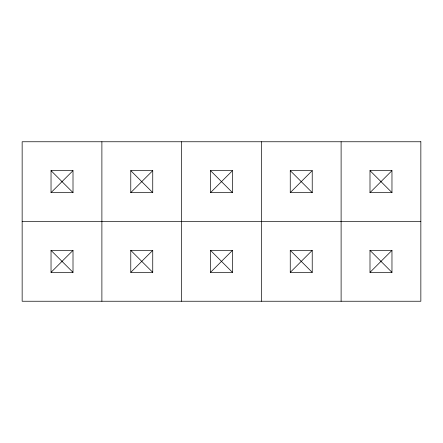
<?xml version="1.0" encoding="UTF-8"?>
<svg xmlns="http://www.w3.org/2000/svg" width="443" height="443" viewBox="0 0 443 443"><rect width="100%" height="100%" fill="white"/><g stroke="black" fill="none" stroke-linecap="round" stroke-linejoin="round"><path stroke-width="0.66" d="M51.034 192.616L73.006 170.644L73.006 192.616L51.034 192.616L51.034 170.644L73.006 170.644M51.034 272.356L73.006 250.384L73.006 272.356L51.034 272.356L51.034 250.384L73.006 250.384M130.774 192.616L152.746 170.644L152.746 192.616L130.774 192.616L130.774 170.644L152.746 170.644M130.774 272.356L152.746 250.384L152.746 272.356L130.774 272.356L130.774 250.384L152.746 250.384M210.514 192.616L232.486 170.644L232.486 192.616L210.514 192.616L210.514 170.644L232.486 170.644M210.514 272.356L232.486 250.384L232.486 272.356L210.514 272.356L210.514 250.384L232.486 250.384M290.254 192.616L312.226 170.644L290.254 170.644L290.254 192.616L312.226 192.616L312.226 170.644M290.254 272.356L312.226 250.384L312.226 272.356L290.254 272.356L290.254 250.384L312.226 250.384M369.994 192.616L391.966 170.644L391.966 192.616L369.994 192.616L369.994 170.644L391.966 170.644M369.994 272.356L391.966 250.384L391.966 272.356L369.994 272.356L369.994 250.384L391.966 250.384M22.15 221.5L420.85 221.5M369.994 170.644L391.966 192.616M290.254 170.644L312.226 192.616M369.994 250.384L391.966 272.356M210.514 170.644L232.486 192.616M290.254 250.384L312.226 272.356M130.774 170.644L152.746 192.616M210.514 250.384L232.486 272.356M51.034 170.644L73.006 192.616M130.774 250.384L152.746 272.356M51.034 250.384L73.006 272.356M341.11 141.76L341.11 301.24M261.37 141.76L261.37 301.24M181.63 141.76L181.63 301.24M101.89 141.76L101.89 301.24M420.85 141.76L22.15 141.76L22.15 301.24L420.85 301.24L420.85 141.76"/></g></svg>
